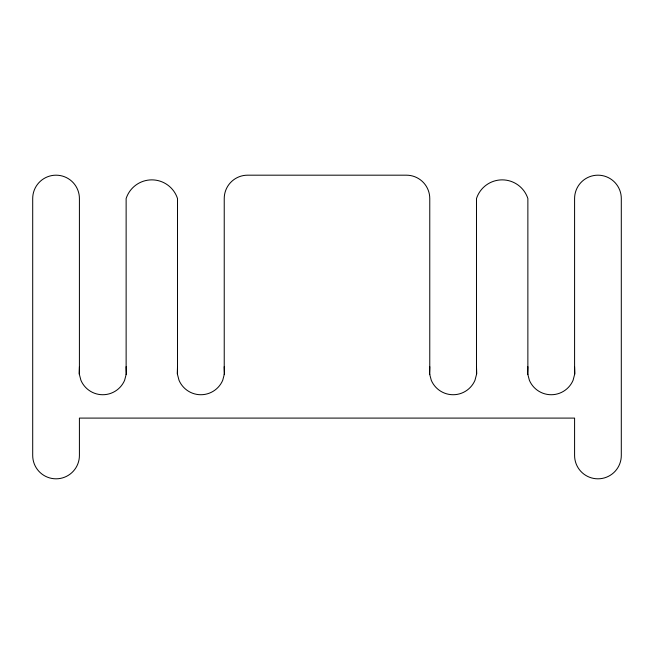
<?xml version="1.0" encoding="UTF-8"?>
<svg xmlns="http://www.w3.org/2000/svg" width="654" height="654" viewBox="0 0 654 654"><rect width="100%" height="100%" fill="white"/><g stroke="black" fill="none" stroke-linecap="round" stroke-linejoin="round"><path stroke-width="0.98" d="M79.412 366.706L79.167 373.614L80.924 380.293A23.748 23.748 0 0 0 124.62 380.293L126.369 373.614L126.132 366.706M177.512 366.706L177.267 373.614L179.024 380.293A23.748 23.748 0 0 0 222.72 380.293L224.469 373.614L224.232 366.706M429.768 366.706L429.531 373.614L431.28 380.293A23.748 23.748 0 0 0 474.976 380.293L476.733 373.614L476.488 366.706M527.868 366.706L527.631 373.614L529.38 380.293A23.748 23.748 0 0 0 573.076 380.293L574.833 373.614L574.588 366.706M574.588 374.546L574.588 198.538A23.356 23.356 0 0 1 597.944 175.182A23.356 23.356 0 0 1 621.3 198.538L621.3 455.462A23.356 23.356 0 0 1 597.944 478.818A23.356 23.356 0 0 1 574.588 455.462L574.588 418.094L79.412 418.094L79.412 455.462A23.356 23.356 0 0 1 56.056 478.818A23.356 23.356 0 0 1 32.7 455.462L32.7 198.538A23.356 23.356 0 0 1 56.056 175.182A23.356 23.356 0 0 1 79.412 198.538L79.412 374.546M527.868 374.546L527.868 198.538A27.01 27.01 0 0 0 476.488 198.538L476.488 374.546M429.768 374.546L429.768 198.538A23.356 23.356 0 0 0 406.412 175.182L247.588 175.182A23.356 23.356 0 0 0 224.232 198.538L224.232 374.546M177.512 374.546L177.512 198.538A27.01 27.01 0 0 0 126.132 198.538L126.132 374.546"/></g></svg>
